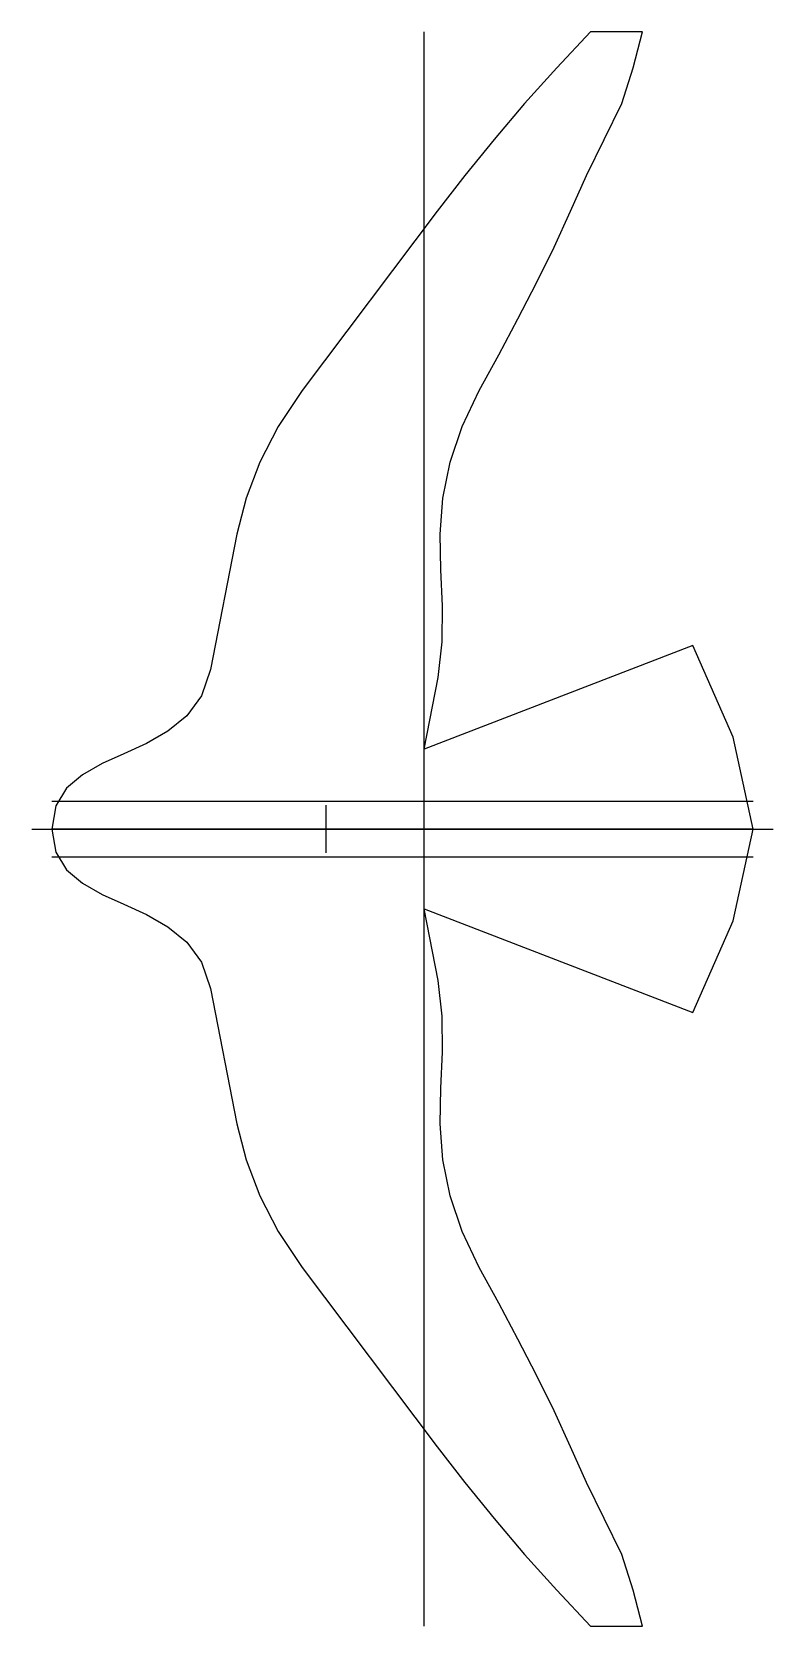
# Model space of a CAD drawing. Header units: millimetres. Extents: x -41 to 145, y -200 to 200.
import ezdxf

# ---------------------------------------------------------------- set-up
doc = ezdxf.new("R2010")
doc.units = ezdxf.units.MM
for name, color, linetype in [('CENTRELINE', 7, 'CONTINUOUS'), ('CG_TARGET', 4, 'CONTINUOUS'), ('HINGE_FOLD', 6, 'CONTINUOUS'), ('OUTLINE_LEFT', 3, 'CONTINUOUS'), ('OUTLINE_RIGHT', 6, 'CONTINUOUS'), ('ROOT_STRIP_EDGE', 3, 'CONTINUOUS')]:
    doc.layers.add(name, color=color, linetype=linetype)

msp = doc.modelspace()

# ---------------------------------------------------------------- linework, layer by layer
at = {"layer": 'CENTRELINE'}
msp.add_line((-41, 0), (145.12421, 0), dxfattribs=at)
at = {"layer": 'CG_TARGET'}
msp.add_line((32.88, -6), (32.88, 6), dxfattribs=at)
at = {"layer": 'HINGE_FOLD'}
msp.add_line((57.525, -200), (57.525, 200), dxfattribs=at)
at = {"layer": 'OUTLINE_LEFT'}
for p, q in [((-36, 0), (-35.01411, -5.79227)), ((140.12421, 0), (-36, 0)), ((135.06713, -23), (140.12421, 0)), ((-35.01411, -5.79227), (-32.31733, -10.21251)), ((-32.31733, -10.21251), (-28.301, -13.62587)), ((-28.301, -13.62587), (-23.35647, -16.39752)), ((-23.35647, -16.39752), (-17.87509, -18.8926)), ((-17.87509, -18.8926), (-12.2482, -21.47628)), ((61.02408, -38), (57.52523, -20)), ((57.52523, -20), (124.95297, -46)), ((-12.2482, -21.47628), (-6.86714, -24.5137)), ((124.95297, -46), (135.06713, -23)), ((-6.86714, -24.5137), (-2.12325, -28.37002)), ((-2.12325, -28.37002), (1.59211, -33.4104)), ((1.59211, -33.4104), (3.88761, -40)), ((3.88761, -40), (10.49654, -74)), ((62.05852, -47), (61.02408, -38)), ((62.07157, -56), (62.05852, -47)), ((61.67605, -65), (62.07157, -56)), ((61.48481, -74), (61.67605, -65)), ((10.49654, -74), (12.78486, -83)), ((62.17495, -83), (61.48481, -74)), ((12.78486, -83), (16.19886, -92)), ((64.01479, -92), (62.17495, -83)), ((16.19886, -92), (20.84048, -101)), ((67.03418, -101), (64.01479, -92)), ((20.84048, -101), (26.86346, -110)), ((71.31477, -110), (67.03418, -101)), ((26.86346, -110), (60.77339, -155)), ((76.22409, -119), (71.31477, -110)), ((81.02144, -128), (76.22409, -119)), ((85.67741, -137), (81.02144, -128)), ((90.16257, -146), (85.67741, -137)), ((94.24826, -155), (90.16257, -146)), ((60.77339, -155), (67.72993, -164)), ((98.23574, -164), (94.24826, -155)), ((67.72993, -164), (75.04464, -173)), ((102.72881, -173), (98.23574, -164)), ((75.04464, -173), (82.73203, -182)), ((107.13667, -182), (102.72881, -173)), ((82.73203, -182), (90.80799, -191)), ((109.98307, -191), (107.13667, -182)), ((90.80799, -191), (99.28996, -200)), ((112.36388, -200), (109.98307, -191)), ((99.28996, -200), (112.36388, -200))]:
    msp.add_line(p, q, dxfattribs=at)
at = {"layer": 'OUTLINE_RIGHT'}
for p, q in [((99.28996, 200), (90.80799, 191)), ((112.36388, 200), (99.28996, 200)), ((109.98307, 191), (112.36388, 200)), ((90.80799, 191), (82.73203, 182)), ((107.13667, 182), (109.98307, 191)), ((82.73203, 182), (75.04464, 173)), ((102.72881, 173), (107.13667, 182)), ((75.04464, 173), (67.72993, 164)), ((98.23574, 164), (102.72881, 173)), ((67.72993, 164), (60.77339, 155)), ((94.24826, 155), (98.23574, 164)), ((60.77339, 155), (26.86346, 110)), ((90.16257, 146), (94.24826, 155)), ((85.67741, 137), (90.16257, 146)), ((81.02144, 128), (85.67741, 137)), ((76.22409, 119), (81.02144, 128)), ((71.31477, 110), (76.22409, 119)), ((26.86346, 110), (20.84048, 101)), ((67.03418, 101), (71.31477, 110)), ((20.84048, 101), (16.19886, 92)), ((64.01479, 92), (67.03418, 101)), ((16.19886, 92), (12.78486, 83)), ((62.17495, 83), (64.01479, 92)), ((12.78486, 83), (10.49654, 74)), ((61.48481, 74), (62.17495, 83)), ((10.49654, 74), (3.88761, 40)), ((61.67605, 65), (61.48481, 74)), ((62.07157, 56), (61.67605, 65)), ((62.05852, 47), (62.07157, 56)), ((124.95297, 46), (57.52523, 20)), ((61.02408, 38), (62.05852, 47)), ((135.06713, 23), (124.95297, 46)), ((3.88761, 40), (1.59211, 33.4104)), ((57.52523, 20), (61.02408, 38)), ((1.59211, 33.4104), (-2.12325, 28.37002)), ((-2.12325, 28.37002), (-6.86714, 24.5137)), ((-6.86714, 24.5137), (-12.2482, 21.47628)), ((-12.2482, 21.47628), (-17.87509, 18.8926)), ((140.12421, 0), (135.06713, 23)), ((-23.35647, 16.39752), (-28.301, 13.62587)), ((-17.87509, 18.8926), (-23.35647, 16.39752)), ((-28.301, 13.62587), (-32.31733, 10.21251)), ((-32.31733, 10.21251), (-35.01411, 5.79227)), ((-35.01411, 5.79227), (-36, 0)), ((-36, 0), (140.12421, 0))]:
    msp.add_line(p, q, dxfattribs=at)
at = {"layer": 'ROOT_STRIP_EDGE'}
for p, q in [((-36, 7), (140.12421, 7)), ((-36, -7), (140.12421, -7))]:
    msp.add_line(p, q, dxfattribs=at)

doc.saveas('drawing.dxf')
